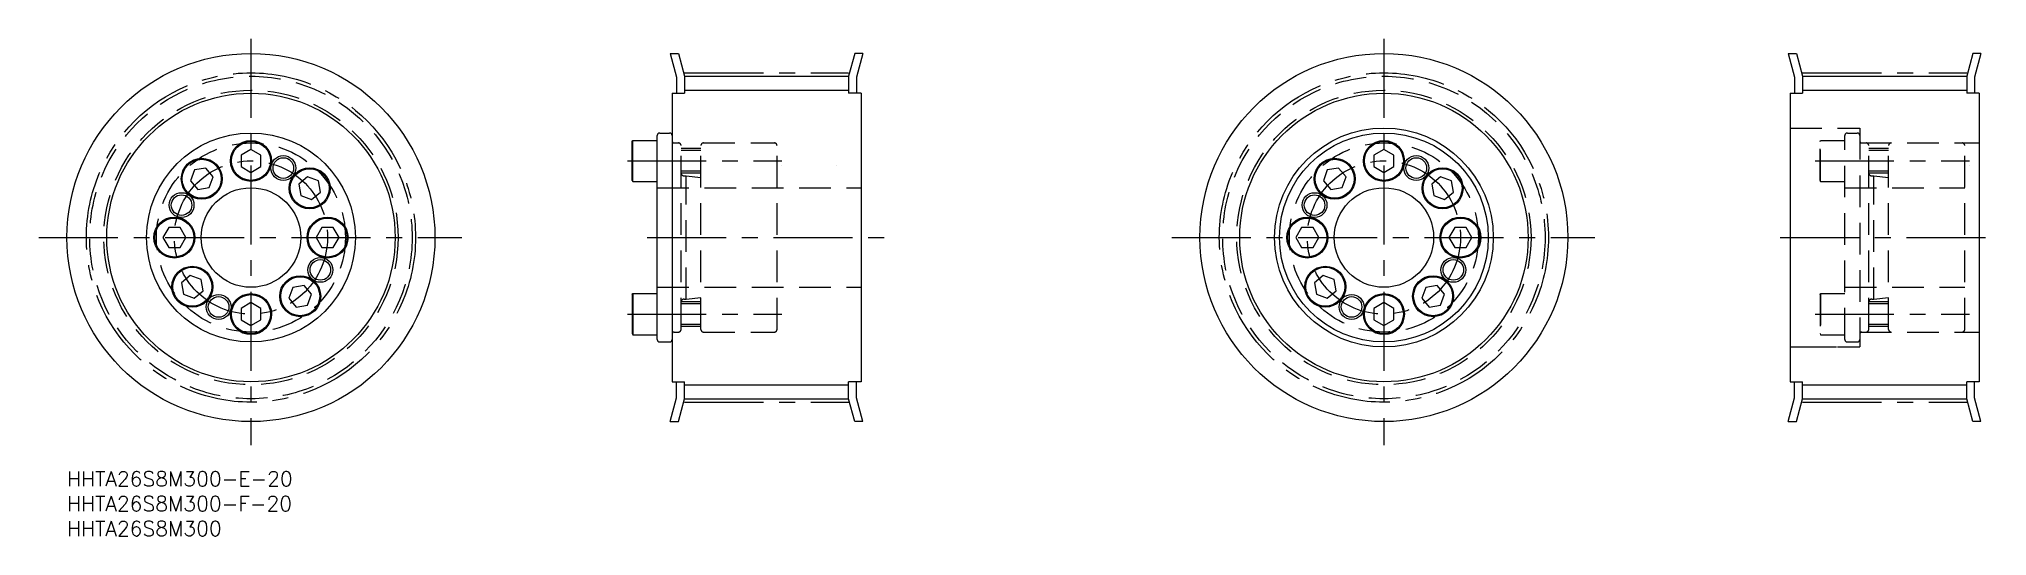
# Model space of a CAD drawing. Extents: x -6 to 386, y -13 to 87.
import ezdxf

# ---------------------------------------------------------------- set-up
doc = ezdxf.new("R2010")
doc.units = 0
doc.header["$LTSCALE"] = 0.5
doc.linetypes.add('CENTER', pattern=[50.8, 31.75, -6.35, 6.35, -6.35])
doc.linetypes.add('DASHED', pattern=[19.05, 12.7, -6.35])
for name, color, linetype in [('MSM_CENTER', 1, 'CENTER'), ('MSM_CONTINUOUS', 7, 'CONTINUOUS'), ('MSM_DASHED', 4, 'DASHED'), ('MSM_NARROW', 5, 'CONTINUOUS'), ('MSM_PART_NUMBER', 7, 'CONTINUOUS')]:
    doc.layers.add(name, color=color, linetype=linetype)
doc.styles.get("Standard").update_dxf_attribs({"font": 'txt.shx', "height": 3, "bigfont": 'bigfont.shx'})

# ---------------------------------------------------------------- blocks, each defined once
blk = doc.blocks.new('*U2')
at = {"layer": 'MSM_PART_NUMBER'}
blk.add_text('HHTA26S8M300-E-20', height=3, dxfattribs=at).set_placement((0, -3))
blk = doc.blocks.new('*U3')
at = {"layer": 'MSM_PART_NUMBER'}
blk.add_text('HHTA26S8M300-F-20', height=3, dxfattribs=at).set_placement((0, -8))
blk = doc.blocks.new('*U4')
at = {"layer": 'MSM_PART_NUMBER'}
blk.add_text('HHTA26S8M300', height=3, dxfattribs=at).set_placement((0, -13))

msp = doc.modelspace()

# ---------------------------------------------------------------- linework, layer by layer
at = {"layer": 'MSM_CENTER'}
for p, q in [((37, 86.9), (37, 5.29)), ((264.86, 86.9), (264.86, 5.29)), ((124.2, 80.1), (157.2, 80.1)), ((349.07, 80.1), (382.07, 80.1)), ((112.7, 62.4), (143.8, 62.4)), ((351.57, 62.4), (382.67, 62.4)), ((-5.64, 47), (79.44, 47)), ((116.7, 47), (164.7, 47)), ((222.23, 47), (307.3, 47)), ((344.57, 47), (386.17, 47)), ((112.7, 31.6), (143.8, 31.6)), ((351.57, 31.6), (382.67, 31.6)), ((124.2, 13.89), (157.2, 13.89)), ((349.07, 13.89), (382.07, 13.89))]:
    msp.add_line(p, q, dxfattribs=at)
for centre, radius in [((37, 47), 33.1), ((264.86, 47), 33.1), ((37, 47), 15.4), ((264.86, 47), 15.4)]:
    msp.add_circle(centre, radius, dxfattribs=at)
at = {"layer": 'MSM_CONTINUOUS'}
for p, q in [((121.32, 84), (122.98, 84)), ((121.32, 84), (122.6, 79.21)), ((122.98, 84), (124.2, 79.42)), ((158.43, 84), (157.2, 79.42)), ((160.09, 84), (158.43, 84)), ((160.09, 84), (158.8, 79.21)), ((346.18, 84), (347.84, 84)), ((346.18, 84), (347.47, 79.21)), ((347.84, 84), (349.07, 79.42)), ((383.29, 84), (382.07, 79.42)), ((384.95, 84), (383.29, 84)), ((384.95, 84), (383.67, 79.21)), ((122.6, 79.21), (122.6, 76)), ((124.2, 79.42), (157.2, 79.42)), ((124.2, 79.42), (124.2, 76)), ((157.2, 79.42), (157.2, 76)), ((158.8, 79.21), (158.8, 76)), ((347.47, 79.21), (347.47, 76)), ((349.07, 79.42), (382.07, 79.42)), ((349.07, 79.42), (349.07, 76)), ((382.07, 79.42), (382.07, 76)), ((383.67, 79.21), (383.67, 76)), ((121.7, 76), (121.7, 18)), ((121.7, 76), (124.2, 76)), ((159.7, 76), (157.2, 76)), ((159.7, 76), (159.7, 18)), ((346.57, 76), (346.57, 18)), ((346.57, 76), (349.07, 76)), ((384.57, 76), (382.07, 76)), ((384.57, 76), (384.57, 18)), ((118.7, 26.5), (118.7, 67.5)), ((119.2, 68), (121.2, 68)), ((37, 64.71), (35, 63.55)), ((35, 63.55), (35, 61.25)), ((39, 63.55), (37, 64.71)), ((38, 64.13), (38, 64.13)), ((38.5, 63.84), (38.5, 63.84)), ((39, 61.25), (39, 63.55)), ((113.7, 66.32), (113.82, 66.52)), ((113.7, 58.48), (113.7, 66.32)), ((113.82, 66.52), (118.7, 66.52)), ((113.82, 58.27), (113.82, 66.52)), ((264.86, 64.71), (262.86, 63.55)), ((262.86, 63.55), (262.86, 61.25)), ((266.86, 63.55), (264.86, 64.71)), ((265.86, 64.13), (265.86, 64.13)), ((266.36, 63.84), (266.36, 63.84)), ((266.86, 61.25), (266.86, 63.55)), ((25.62, 60.57), (24.83, 58.4)), ((27.89, 60.97), (25.62, 60.57)), ((29.38, 59.2), (27.89, 60.97)), ((28.59, 57.03), (29.38, 59.2)), ((35, 61.25), (37, 60.09)), ((37, 60.09), (39, 61.25)), ((48.4, 59.17), (46.63, 57.69)), ((50.57, 58.38), (48.4, 59.17)), ((143.7, 61.5), (143.7, 61.5)), ((154.7, 61.5), (154.7, 61.5)), ((253.48, 60.57), (252.69, 58.4)), ((255.75, 60.97), (253.48, 60.57)), ((257.24, 59.2), (255.75, 60.97)), ((256.45, 57.03), (257.24, 59.2)), ((262.86, 61.25), (264.86, 60.09)), ((264.86, 60.09), (266.86, 61.25)), ((276.26, 59.17), (274.49, 57.69)), ((278.43, 58.38), (276.26, 59.17)), ((382.57, 61.5), (382.57, 61.5)), ((24.83, 58.4), (26.31, 56.63)), ((26.31, 56.63), (28.59, 57.03)), ((46.63, 57.69), (47.03, 55.41)), ((47.03, 55.41), (49.2, 54.62)), ((49.2, 54.62), (50.97, 56.11)), ((50.97, 56.11), (50.57, 58.38)), ((113.7, 58.48), (113.82, 58.27)), ((113.82, 58.27), (118.7, 58.27)), ((252.69, 58.4), (254.17, 56.63)), ((254.17, 56.63), (256.45, 57.03)), ((274.49, 57.69), (274.89, 55.41)), ((274.89, 55.41), (277.06, 54.62)), ((277.06, 54.62), (278.83, 56.11)), ((278.83, 56.11), (278.43, 58.38)), ((20.45, 49), (19.29, 47)), ((22.75, 49), (20.45, 49)), ((23.91, 47), (22.75, 49)), ((51.25, 49), (50.09, 47)), ((53.55, 49), (51.25, 49)), ((54.71, 47), (53.55, 49)), ((248.31, 49), (247.15, 47)), ((250.62, 49), (248.31, 49)), ((251.77, 47), (250.62, 49)), ((279.11, 49), (277.95, 47)), ((281.42, 49), (279.11, 49)), ((282.57, 47), (281.42, 49)), ((19.29, 47), (20.45, 45)), ((20.45, 45), (22.75, 45)), ((22.75, 45), (23.91, 47)), ((50.09, 47), (51.25, 45)), ((51.25, 45), (53.55, 45)), ((53.55, 45), (54.71, 47)), ((247.15, 47), (248.31, 45)), ((248.31, 45), (250.62, 45)), ((250.62, 45), (251.77, 47)), ((277.95, 47), (279.11, 45)), ((279.11, 45), (281.42, 45)), ((281.42, 45), (282.57, 47)), ((24.8, 39.38), (23.03, 37.89)), ((26.97, 38.59), (24.8, 39.38)), ((252.67, 39.38), (250.9, 37.89)), ((254.84, 38.59), (252.67, 39.38)), ((23.03, 37.89), (23.43, 35.62)), ((23.43, 35.62), (25.6, 34.83)), ((25.6, 34.83), (27.37, 36.31)), ((27.37, 36.31), (26.97, 38.59)), ((45.41, 36.97), (44.62, 34.8)), ((47.69, 37.37), (45.41, 36.97)), ((49.17, 35.6), (47.69, 37.37)), ((48.38, 33.43), (49.17, 35.6)), ((113.7, 35.52), (113.82, 35.72)), ((113.7, 35.52), (113.7, 27.68)), ((113.82, 35.72), (118.7, 35.72)), ((113.82, 35.72), (113.82, 27.47)), ((250.9, 37.89), (251.3, 35.62)), ((251.3, 35.62), (253.47, 34.83)), ((253.47, 34.83), (255.24, 36.31)), ((255.24, 36.31), (254.84, 38.59)), ((273.28, 36.97), (272.49, 34.8)), ((275.55, 37.37), (273.28, 36.97)), ((277.04, 35.6), (275.55, 37.37)), ((276.25, 33.43), (277.04, 35.6)), ((37, 33.91), (35, 32.75)), ((35, 32.75), (35, 30.45)), ((39, 32.75), (37, 33.91)), ((39, 30.45), (39, 32.75)), ((44.62, 34.8), (46.11, 33.03)), ((46.11, 33.03), (48.38, 33.43)), ((264.86, 33.91), (262.86, 32.75)), ((262.86, 32.75), (262.86, 30.45)), ((266.86, 32.75), (264.86, 33.91)), ((266.86, 30.45), (266.86, 32.75)), ((272.49, 34.8), (273.97, 33.03)), ((273.97, 33.03), (276.25, 33.43)), ((35, 30.45), (37, 29.29)), ((37, 29.29), (39, 30.45)), ((113.7, 27.68), (113.82, 27.47)), ((113.82, 27.47), (118.7, 27.47)), ((262.86, 30.45), (264.86, 29.29)), ((264.86, 29.29), (266.86, 30.45)), ((119.2, 26), (121.2, 26)), ((121.7, 18), (124.2, 18)), ((122.6, 14.79), (122.6, 18)), ((124.2, 14.58), (124.2, 18)), ((157.2, 14.58), (157.2, 18)), ((159.7, 18), (157.2, 18)), ((158.8, 14.79), (158.8, 18)), ((346.57, 18), (349.07, 18)), ((347.47, 14.79), (347.47, 18)), ((349.07, 14.58), (349.07, 18)), ((382.07, 14.58), (382.07, 18)), ((384.57, 18), (382.07, 18)), ((383.67, 14.79), (383.67, 18)), ((121.32, 10), (122.6, 14.79)), ((122.98, 10), (124.2, 14.58)), ((124.2, 14.58), (157.2, 14.58)), ((158.43, 10), (157.2, 14.58)), ((160.09, 10), (158.8, 14.79)), ((346.18, 10), (347.47, 14.79)), ((347.84, 10), (349.07, 14.58)), ((349.07, 14.58), (382.07, 14.58)), ((383.29, 10), (382.07, 14.58)), ((384.95, 10), (383.67, 14.79)), ((121.32, 10), (122.98, 10)), ((160.09, 10), (158.43, 10)), ((346.18, 10), (347.84, 10)), ((384.95, 10), (383.29, 10))]:
    msp.add_line(p, q, dxfattribs=at)
for centre, radius in [((37, 47), 37), ((264.86, 47), 37), ((37, 47), 29), ((264.86, 47), 29), ((37, 47), 21), ((264.86, 47), 22), ((264.86, 47), 21), ((27.1, 58.8), 4.12), ((27.1, 58.8), 3.92), ((37, 62.4), 4.12), ((37, 62.4), 3.92), ((43.51, 60.96), 2.07), ((254.96, 58.8), 4.12), ((254.96, 58.8), 3.92), ((264.86, 62.4), 4.12), ((264.86, 62.4), 3.92), ((271.37, 60.96), 2.07), ((48.8, 56.9), 4.12), ((48.8, 56.9), 3.92), ((276.66, 56.9), 4.12), ((276.66, 56.9), 3.92), ((23.04, 53.51), 2.07), ((37, 47), 10), ((250.91, 53.51), 2.07), ((264.86, 47), 10), ((21.6, 47), 4.12), ((52.4, 47), 4.12), ((249.46, 47), 4.12), ((280.26, 47), 4.12), ((21.6, 47), 3.92), ((52.4, 47), 3.92), ((249.46, 47), 3.92), ((280.26, 47), 3.92), ((25.2, 37.1), 4.12), ((25.2, 37.1), 3.92), ((46.9, 35.2), 4.12), ((50.96, 40.49), 2.07), ((253.07, 37.1), 4.12), ((253.07, 37.1), 3.92), ((274.76, 35.2), 4.12), ((278.82, 40.49), 2.07), ((37, 31.6), 4.12), ((37, 31.6), 3.92), ((46.9, 35.2), 3.92), ((264.86, 31.6), 4.12), ((264.86, 31.6), 3.92), ((274.76, 35.2), 3.92), ((30.49, 33.04), 2.07), ((258.36, 33.04), 2.07)]:
    msp.add_circle(centre, radius, dxfattribs=at)
for centre, start, end in [((119.2, 67.5), 90, 180), ((121.2, 67.5), 0, 90), ((119.2, 26.5), 180, 270), ((121.2, 26.5), 270, 0)]:
    msp.add_arc(centre, 0.5, start, end, dxfattribs=at)
at = {"layer": 'MSM_DASHED'}
for p, q in [((346.57, 69), (360.57, 69)), ((357.57, 26.5), (357.57, 67.5)), ((358.07, 68), (360.07, 68)), ((360.57, 69), (360.57, 25)), ((122.11, 66), (123, 66)), ((123.5, 28.5), (123.5, 65.5)), ((127.5, 64.9), (123.5, 64.9)), ((127.5, 64.47), (123.5, 64.47)), ((127.5, 28.5), (127.5, 65.5)), ((128, 66), (142.3, 66)), ((142.8, 28.5), (142.8, 65.5)), ((352.57, 66.32), (352.68, 66.52)), ((352.57, 58.48), (352.57, 66.32)), ((352.68, 66.52), (357.57, 66.52)), ((352.68, 58.27), (352.68, 66.52)), ((360.57, 66), (384.57, 66)), ((360.98, 66), (361.87, 66)), ((362.37, 28.5), (362.37, 65.5)), ((366.37, 64.9), (362.37, 64.9)), ((366.37, 64.47), (362.37, 64.47)), ((366.37, 28.5), (366.37, 65.5)), ((381.67, 28.5), (381.67, 65.5)), ((127.5, 60.33), (123.5, 60.33)), ((127.5, 59.9), (123.5, 59.9)), ((124.1, 59.4), (124.5, 59.4)), ((124.5, 34.6), (124.5, 59.4)), ((124.5, 59.4), (127.5, 59.07)), ((366.37, 60.33), (362.37, 60.33)), ((366.37, 59.9), (362.37, 59.9)), ((362.97, 59.4), (363.37, 59.4)), ((363.37, 34.6), (363.37, 59.4)), ((363.37, 59.4), (366.37, 59.07)), ((118.7, 57), (159.7, 57)), ((352.57, 58.48), (352.68, 58.27)), ((352.68, 58.27), (357.57, 58.27)), ((357.57, 57), (381.67, 57)), ((118.7, 37), (159.7, 37)), ((352.57, 35.52), (352.68, 35.72)), ((352.57, 35.52), (352.57, 27.68)), ((352.68, 35.72), (357.57, 35.72)), ((352.68, 35.72), (352.68, 27.47)), ((357.57, 37), (381.67, 37)), ((127.5, 34.1), (123.5, 34.1)), ((127.5, 33.67), (123.5, 33.67)), ((124.1, 34.6), (124.5, 34.6)), ((124.5, 34.6), (127.5, 34.93)), ((366.37, 34.1), (362.37, 34.1)), ((366.37, 33.67), (362.37, 33.67)), ((362.97, 34.6), (363.37, 34.6)), ((363.37, 34.6), (366.37, 34.93)), ((122.11, 28), (123, 28)), ((127.5, 29.53), (123.5, 29.53)), ((127.5, 29.1), (123.5, 29.1)), ((128, 28), (142.3, 28)), ((352.57, 27.68), (352.68, 27.47)), ((352.68, 27.47), (357.57, 27.47)), ((360.57, 28), (384.57, 28)), ((360.98, 28), (361.87, 28)), ((366.37, 29.53), (362.37, 29.53)), ((366.37, 29.1), (362.37, 29.1)), ((346.57, 25), (360.57, 25)), ((349.57, 25), (360.57, 25)), ((358.07, 26), (360.07, 26))]:
    msp.add_line(p, q, dxfattribs=at)
for centre, radius in [((37, 47), 32.42), ((264.86, 47), 32.42), ((37, 47), 29.59), ((264.86, 47), 29.59), ((37, 47), 19), ((264.86, 47), 19)]:
    msp.add_circle(centre, radius, dxfattribs=at)
for centre, radius, start, end in [((358.07, 67.5), 0.5, 90, 180), ((360.07, 67.5), 0.5, 0, 90), ((122.11, 66.41), 0.41, 180, 270), ((123, 65.5), 0.5, 0, 90), ((128, 65.5), 0.5, 90, 180), ((142.3, 65.5), 0.5, 0, 90), ((360.98, 66.41), 0.41, 180, 270), ((361.87, 65.5), 0.5, 0, 90), ((366.87, 65.5), 0.5, 90, 180), ((381.17, 65.5), 0.5, 0, 90), ((124.1, 60), 0.6, 180.0007, 270), ((362.97, 60), 0.6, 180.0007, 270), ((124.1, 34), 0.6, 90, 179.9993), ((362.97, 34), 0.6, 90, 179.9993), ((122.11, 27.59), 0.41, 90, 180), ((123, 28.5), 0.5, 270, 0), ((128, 28.5), 0.5, 180, 270), ((142.3, 28.5), 0.5, 270, 0), ((360.98, 27.59), 0.41, 90, 180), ((361.87, 28.5), 0.5, 270, 0), ((366.87, 28.5), 0.5, 180, 270), ((381.17, 28.5), 0.5, 270, 0), ((358.07, 26.5), 0.5, 180, 270), ((360.07, 26.5), 0.5, 270, 0)]:
    msp.add_arc(centre, radius, start, end, dxfattribs=at)
at = {"layer": 'MSM_NARROW'}
for p, q in [((124.2, 76.59), (157.2, 76.59)), ((349.07, 76.59), (382.07, 76.59)), ((124.2, 17.41), (157.2, 17.41)), ((349.07, 17.41), (382.07, 17.41))]:
    msp.add_line(p, q, dxfattribs=at)
for centre in [(43.51, 60.96), (271.37, 60.96), (23.04, 53.51), (250.91, 53.51), (50.96, 40.49), (278.82, 40.49), (30.49, 33.04), (258.36, 33.04)]:
    msp.add_circle(centre, 2.5, dxfattribs=at)

# ---------------------------------------------------------------- block references
at = {"layer": 'MSM_CONTINUOUS'}
for name in ['*U2', '*U3', '*U4']:
    msp.add_blockref(name, (0, 0), dxfattribs=at)

doc.saveas('drawing.dxf')
